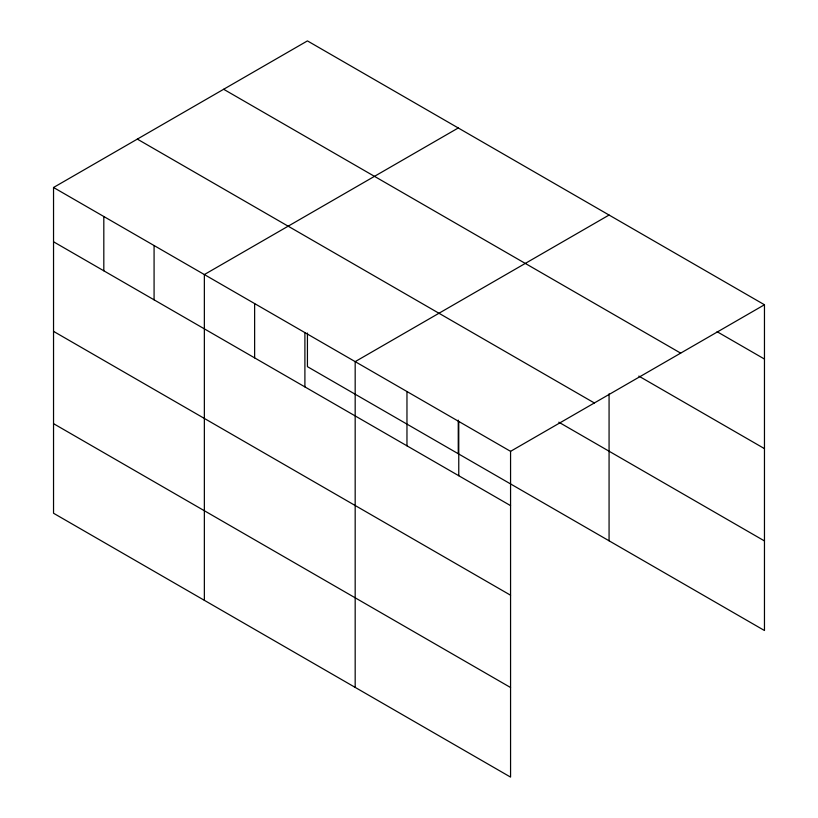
<?xml version="1.0" encoding="UTF-8"?>
<svg xmlns="http://www.w3.org/2000/svg" width="818" height="818" viewBox="0 0 818 818"><rect width="100%" height="100%" fill="white"/><g stroke="black" fill="none" stroke-linecap="round" stroke-linejoin="round"><path stroke-width="1.23" d="M53.538 187.486L510.565 451.342L510.565 777.1L53.538 513.244L53.538 187.486L307.435 40.9L764.462 304.756L764.462 630.514L307.435 366.658L307.435 333.059M458.254 127.976L204.357 274.562L204.357 600.32M609.073 215.042L355.176 361.638L355.176 687.386M510.565 451.342L764.462 304.756M717.069 331.689L764.462 359.051M223.651 89.274L680.668 353.131M638.827 376.096L764.462 448.632M137.332 139.111L594.349 402.967M558.796 422.19L764.462 540.933M53.538 241.78L510.565 505.636M53.538 331.362L510.565 595.218M53.538 423.663L510.565 687.519M609.073 393.847L609.073 540.8M458.765 421.444L458.765 475.739M458.254 420.135L458.254 453.724M406.965 391.536L406.965 445.83M304.899 332.609L304.899 386.904M254.633 303.58L254.633 357.875M154.081 245.533L154.081 299.828M103.814 216.514L103.814 270.809"/></g></svg>
